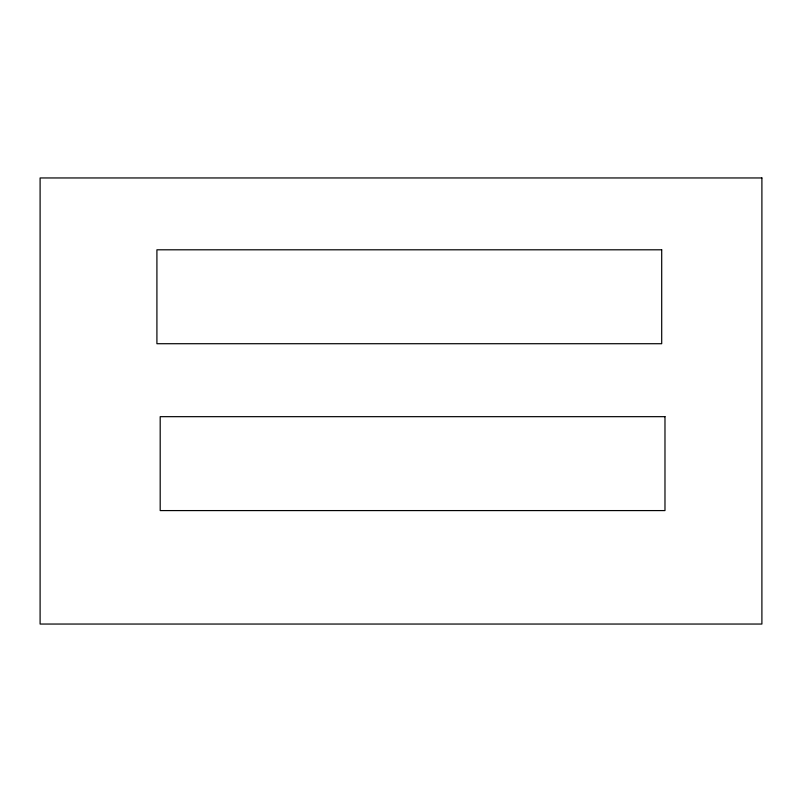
<?xml version="1.0" encoding="UTF-8"?>
<svg xmlns="http://www.w3.org/2000/svg" width="802" height="802" viewBox="0 0 802 802"><rect width="100%" height="100%" fill="white"/><g stroke="black" fill="none" stroke-linecap="round" stroke-linejoin="round"><path stroke-width="1.2" d="M761.9 177.954L40.1 177.954L40.1 624.046L761.9 624.046L761.9 177.954M661.7 249.803L156.911 249.803L156.911 343.717L661.7 343.717L661.7 249.803M664.978 416.669L160.189 416.669L160.189 510.583L664.978 510.583L664.978 416.669"/></g></svg>
